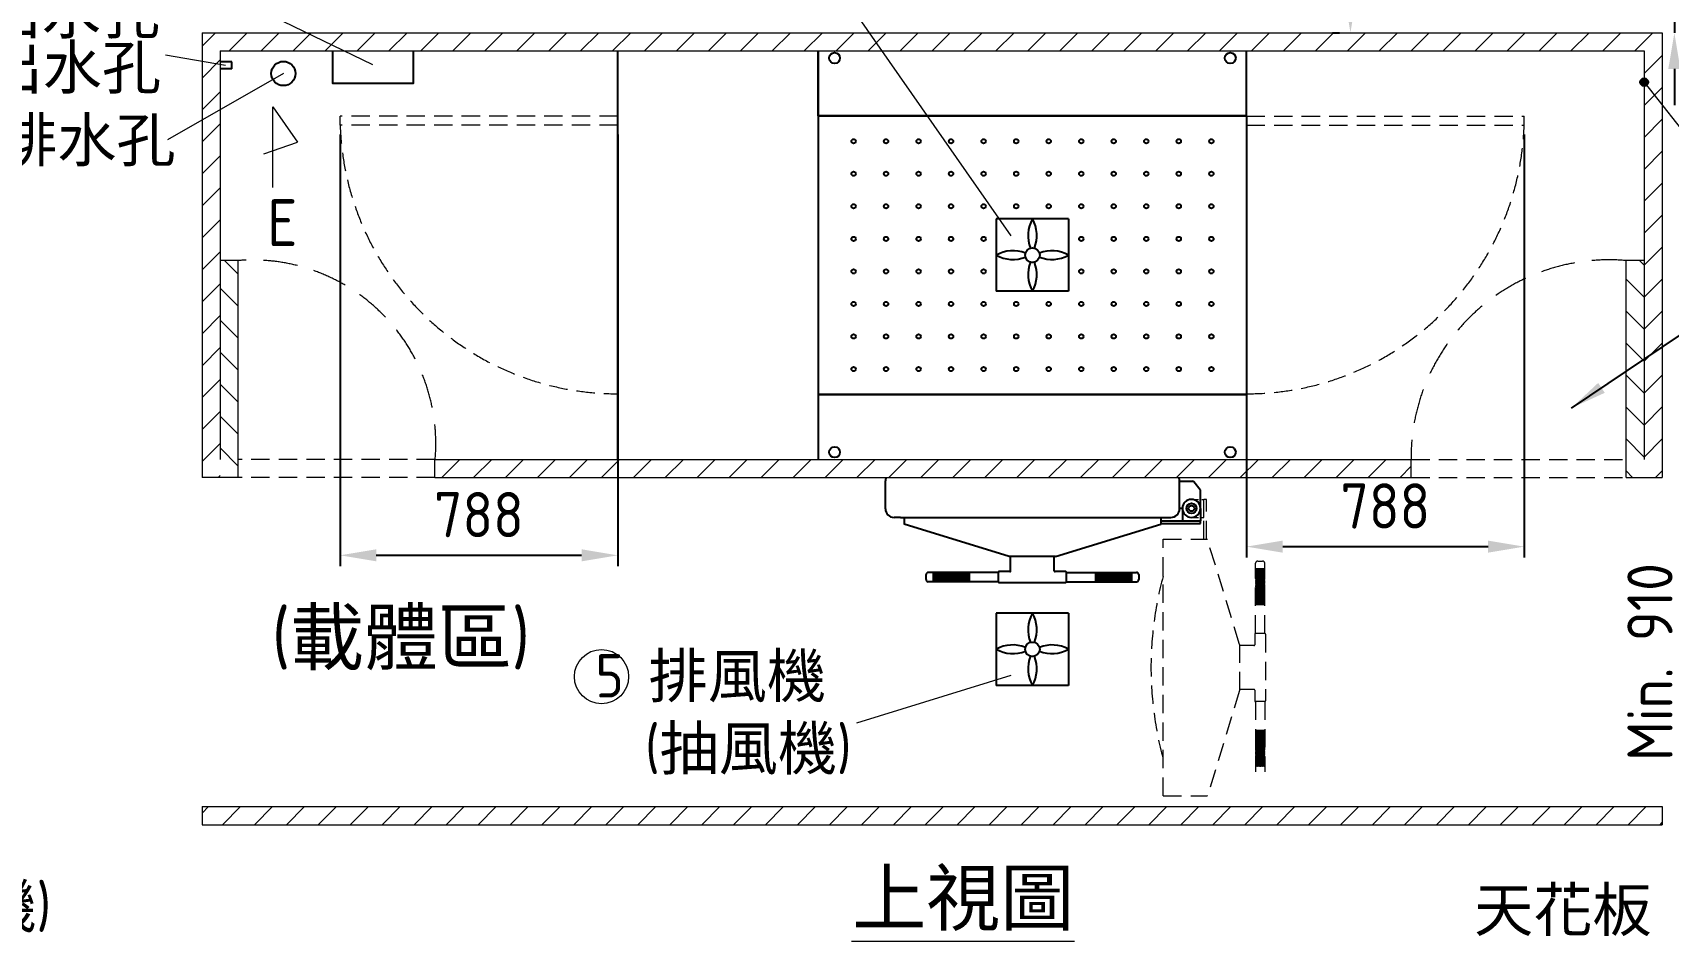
# Model space of a CAD drawing. Header units: millimetres. Extents: x 0 to 16115, y 0 to 11330.
# Drawn here: x 8536 to 13061, y 6633 to 9146 of the extents above; entities that cross this region are included whole.
import ezdxf

# ---------------------------------------------------------------- set-up
doc = ezdxf.new("R2010")
doc.units = ezdxf.units.MM
doc.header["$MEASUREMENT"] = 0
doc.linetypes.add('HIDDEN', pattern=[9.525, 6.35, -3.175])
doc.layers.get('0').update_dxf_attribs({"lineweight": 25})
for name, color, linetype, lineweight in [('D', 3, 'Continuous', 13), ('H', 2, 'HIDDEN', 15), ('S', 4, 'Continuous', 15)]:
    doc.layers.add(name, color=color, linetype=linetype, lineweight=lineweight)
doc.styles.get("Standard").update_dxf_attribs({"font": 'KAIU.TTF'})
doc.styles.add('STU25', font='isocp2.shx')
doc.dimstyles.new('STU25', dxfattribs={"dimscale": 50, "dimtxt": 2.5, "dimasz": 2, "dimexe": 0.6, "dimexo": 1, "dimgap": 1, "dimtad": 1, "dimdsep": 46, "dimtxsty": 'STU25', "dimcen": 2, "dimazin": 2, "dimtfac": 1, "dimtmove": 0, "dimatfit": 3, "dimfxl": 0, "dimtolj": 1, "dimtzin": 0, "dimarcsym": 0})
doc.dimstyles.new('STU25$7', dxfattribs={"dimscale": 50, "dimtxt": 2.5, "dimasz": 2, "dimexe": 1.25, "dimexo": 0.625, "dimgap": 1, "dimtad": 0, "dimdec": 4, "dimdsep": 46, "dimtxsty": 'STU25', "dimcen": 2.5, "dimazin": 2, "dimtfac": 1, "dimtdec": 4, "dimtmove": 0, "dimatfit": 3, "dimfxl": 0, "dimtolj": 1, "dimtzin": 0, "dimarcsym": 0})
pattern_1 = [(45, (4304.4, 19523.38), (-44.19417, 44.19417), [])]

# ---------------------------------------------------------------- blocks, each defined once
blk = doc.blocks.new('*D3')
at = {"layer": 'D', "color": 0, "lineweight": -2}
for p, q in [((13352.2, 8015.8), (13352.2, 8115.8)), ((13094.4, 7915.8), (13382.2, 7915.8)), ((13352.2, 7915.8), (13352.2, 7005.8)), ((13094.4, 7005.8), (13382.2, 7005.8)), ((13352.2, 6905.8), (13352.2, 6805.8))]:
    blk.add_line(p, q, dxfattribs=at)
at = {"layer": 'D', "color": 0}
for points in [[(13335.5, 8015.8), (13368.9, 8015.8), (13352.2, 7915.8)], [(13335.5, 6905.8), (13368.9, 6905.8), (13352.2, 7005.8)]]:
    blk.add_solid(points, dxfattribs=at)
at = {"layer": 'Defpoints', "color": 0}
for p in [(13044.4, 7915.8), (13044.4, 7005.8), (13352.2, 7005.8)]:
    blk.add_point(p, dxfattribs=at)
at = {"layer": 'D', "color": 0, "insert": (13239.7, 7405.8), "char_height": 125, "attachment_point": 5, "rotation": 90, "style": 'STU25'}
blk.add_mtext('\\A1;{\\Fisocp2.shx;Min.1600}', dxfattribs=at)
blk = doc.blocks.new('*D9')
at = {"layer": 'D', "color": 0, "lineweight": -2}
for p, q in [((13123, 8015.8), (13123, 8115.8)), ((13094.4, 7915.8), (13153, 7915.8)), ((13123, 7915.8), (13123, 7005.8)), ((13094.4, 7005.8), (13153, 7005.8)), ((13123, 6905.8), (13123, 6805.8))]:
    blk.add_line(p, q, dxfattribs=at)
at = {"layer": 'D', "color": 0}
for points in [[(13106.4, 8015.8), (13139.7, 8015.8), (13123, 7915.8)], [(13106.4, 6905.8), (13139.7, 6905.8), (13123, 7005.8)]]:
    blk.add_solid(points, dxfattribs=at)
at = {"layer": 'Defpoints', "color": 0}
for p in [(13044.4, 7915.8), (13044.4, 7005.8), (13123, 7005.8)]:
    blk.add_point(p, dxfattribs=at)
at = {"layer": 'D', "color": 0, "insert": (13010.5, 7405.8), "char_height": 125, "attachment_point": 5, "rotation": 90, "style": 'STU25'}
blk.add_mtext('\\A1;{\\Fisocp2.shx;Min. 910}', dxfattribs=at)
blk = doc.blocks.new('*D11')
at = {"layer": 'D', "color": 0, "lineweight": -2}
for p, q in [((13293.8, 10155.8), (13293.8, 10255.8)), ((13094.4, 10055.8), (13323.8, 10055.8)), ((13293.8, 10055.8), (13293.8, 9145.8)), ((13094.4, 9145.8), (13323.8, 9145.8)), ((13293.8, 9045.8), (13293.8, 8945.8))]:
    blk.add_line(p, q, dxfattribs=at)
at = {"layer": 'D', "color": 0}
for points in [[(13277.1, 10155.8), (13310.5, 10155.8), (13293.8, 10055.8)], [(13277.1, 9045.8), (13310.5, 9045.8), (13293.8, 9145.8)]]:
    blk.add_solid(points, dxfattribs=at)
at = {"layer": 'Defpoints', "color": 0}
for p in [(13044.4, 10055.8), (13044.4, 9145.8), (13293.8, 9145.8)]:
    blk.add_point(p, dxfattribs=at)
at = {"layer": 'D', "color": 0, "insert": (13181.3, 9543.1), "char_height": 125, "attachment_point": 5, "rotation": 90, "style": 'STU25'}
blk.add_mtext('\\A1;{\\Fisocp2.shx;Min.1600}', dxfattribs=at)
blk = doc.blocks.new('*D12')
at = {"layer": 'D', "color": 0, "lineweight": -2}
for p, q in [((13078, 10155.8), (13078, 10255.8)), ((13078, 10055.8), (13078, 9145.8)), ((13094.4, 10055.8), (13108, 10055.8)), ((13094.4, 9145.8), (13108, 9145.8)), ((13078, 9045.8), (13078, 8945.8))]:
    blk.add_line(p, q, dxfattribs=at)
at = {"layer": 'D', "color": 0}
for points in [[(13061.3, 10155.8), (13094.7, 10155.8), (13078, 10055.8)], [(13061.3, 9045.8), (13094.7, 9045.8), (13078, 9145.8)]]:
    blk.add_solid(points, dxfattribs=at)
at = {"layer": 'Defpoints', "color": 0}
for p in [(13044.4, 10055.8), (13044.4, 9145.8), (13078, 9145.8)]:
    blk.add_point(p, dxfattribs=at)
at = {"layer": 'D', "color": 0, "insert": (12965.5, 9545.8), "char_height": 125, "attachment_point": 5, "rotation": 90, "style": 'STU25'}
blk.add_mtext('\\A1;{\\Fisocp2.shx;Min. 910}', dxfattribs=at)
blk = doc.blocks.new('*D20')
at = {"layer": 'D', "color": 0, "lineweight": -2}
for p, q in [((11834.9, 10026.1), (12211.8, 10026.1)), ((12181.8, 9926.1), (12181.8, 9245.8)), ((12131.8, 9145.8), (12151.8, 9145.8))]:
    blk.add_line(p, q, dxfattribs=at)
at = {"layer": 'D', "color": 0}
for points in [[(12165.1, 9926.1), (12198.5, 9926.1), (12181.8, 10026.1)], [(12165.1, 9245.8), (12198.5, 9245.8), (12181.8, 9145.8)]]:
    blk.add_solid(points, dxfattribs=at)
at = {"layer": 'Defpoints', "color": 0}
for p in [(11784.9, 10026.1), (12181.8, 9145.8), (12181.8, 9145.8)]:
    blk.add_point(p, dxfattribs=at)
at = {"layer": 'D', "color": 0, "insert": (12069.3, 9586), "char_height": 125, "attachment_point": 5, "rotation": 90, "style": 'STU25'}
blk.add_mtext('\\A1;880', dxfattribs=at)
blk = doc.blocks.new('*D22')
at = {"layer": 'Defpoints', "color": 0}
for p in [(9386.4, 8914.8), (10154.4, 8914.8), (10154.4, 7700.7)]:
    blk.add_point(p, dxfattribs=at)
at = {"layer": 'H', "color": 0, "linetype": 'Continuous', "lineweight": -2}
for p, q in [((9386.4, 8864.8), (9386.4, 7670.7)), ((10154.4, 8864.8), (10154.4, 7670.7)), ((9486.4, 7700.7), (10054.4, 7700.7))]:
    blk.add_line(p, q, dxfattribs=at)
at = {"layer": 'H', "color": 0}
for points in [[(9486.4, 7717.4), (9486.4, 7684.1), (9386.4, 7700.7)], [(10054.4, 7684.1), (10054.4, 7717.4), (10154.4, 7700.7)]]:
    blk.add_solid(points, dxfattribs=at)
at = {"layer": 'H', "color": 0, "insert": (9770.4, 7813.2), "char_height": 125, "attachment_point": 5, "style": 'STU25'}
blk.add_mtext('\\A1;788', dxfattribs=at)
blk = doc.blocks.new('*D23')
at = {"layer": 'Defpoints', "color": 0}
for p in [(11894.4, 8915.8), (12662.4, 8914.8), (12662.4, 7724.7)]:
    blk.add_point(p, dxfattribs=at)
at = {"layer": 'H', "color": 0, "linetype": 'Continuous', "lineweight": -2}
for p, q in [((11894.4, 8865.8), (11894.4, 7694.7)), ((12662.4, 8864.8), (12662.4, 7694.7)), ((11994.4, 7724.7), (12562.4, 7724.7))]:
    blk.add_line(p, q, dxfattribs=at)
at = {"layer": 'H', "color": 0}
for points in [[(11994.4, 7741.4), (11994.4, 7708.1), (11894.4, 7724.7)], [(12562.4, 7708.1), (12562.4, 7741.4), (12662.4, 7724.7)]]:
    blk.add_solid(points, dxfattribs=at)
at = {"layer": 'H', "color": 0, "insert": (12278.4, 7837.2), "char_height": 125, "attachment_point": 5, "style": 'STU25'}
blk.add_mtext('\\A1;788', dxfattribs=at)

msp = doc.modelspace()

# ---------------------------------------------------------------- hatches: boundary and pattern name
msp.add_hatch(color=256).paths.add_polyline_path([(13005.191, 9009.101, 1), (12983.669, 9009.101, 1)])
at = {"layer": 'H', "ltscale": 5}
h = msp.add_hatch(dxfattribs=at)
h.set_pattern_fill('ANSI31', color=256, scale=500, style=0)
h.set_pattern_definition(pattern_1)
h.paths.add_polyline_path([(9054.43, 9095.818), (12994.43, 9095.818), (12994.43, 7965.818), (12994.43, 7915.818), (13044.43, 7915.818), (13044.43, 9145.818), (9004.43, 9145.818), (9004.43, 7915.818), (9054.43, 7915.818), (9054.43, 7965.818), (9054.43, 8515.818)])
h = msp.add_hatch(dxfattribs=at)
h.set_pattern_fill('ANSI31', color=256, scale=500, angle=90, style=0)
h.set_pattern_definition([(135, (224328.43, 24035.775), (-44.194174, -44.194174), [])])
h.paths.add_polyline_path([(9054.43, 7915.818), (9104.43, 7915.818), (9104.43, 8515.818), (9054.43, 8515.818), (9054.43, 7965.818)])
h = msp.add_hatch(dxfattribs=at)
h.set_pattern_fill('ANSI31', color=256, scale=500, angle=90, style=0)
h.set_pattern_definition([(135, (225768.43, 24035.775), (-44.194174, -44.194174), [])])
h.paths.add_polyline_path([(12994.43, 7915.818), (12944.43, 7915.818), (12944.43, 8516.902), (12994.43, 8516.902)])
h = msp.add_hatch(dxfattribs=at)
h.set_pattern_fill('ANSI31', color=256, scale=500, style=0)
h.set_pattern_definition(pattern_1)
h.paths.add_polyline_path([(9648.646, 7915.818), (12350.214, 7915.818), (12350.214, 7965.818), (9648.646, 7965.818)])
h = msp.add_hatch(dxfattribs=at)
h.set_pattern_fill('ANSI31', color=256, scale=500, style=0)
h.set_pattern_definition(pattern_1)
h.paths.add_polyline_path([(9004.43, 7005.818), (9004.43, 6955.818), (13044.43, 6955.818), (13044.43, 7005.818)])

# ---------------------------------------------------------------- linework, layer by layer
at = {"linetype": 'Continuous'}
for p, q in [((9086.805, 9065.533), (9054.43, 9065.533)), ((9086.805, 9045.533), (9086.805, 9065.533)), ((9086.805, 9045.533), (9054.43, 9045.533)), ((11401.93, 8630.818), (11201.93, 8630.818)), ((11201.93, 8630.818), (11201.93, 8430.818)), ((11401.93, 8630.818), (11401.93, 8430.818)), ((11401.93, 8430.818), (11201.93, 8430.818)), ((11401.93, 7540.818), (11201.93, 7540.818)), ((11201.93, 7540.818), (11201.93, 7340.818)), ((11401.93, 7540.818), (11401.93, 7340.818)), ((11401.93, 7340.818), (11201.93, 7340.818))]:
    msp.add_line(p, q, dxfattribs=at)
for p, q in [((10154.43, 7965.818), (10154.43, 9095.818)), ((10709.43, 9095.818), (10709.43, 7965.818)), ((10709.43, 8915.818), (10709.43, 9095.818)), ((11894.43, 8915.818), (11894.43, 9095.818)), ((10709.43, 8915.818), (10709.43, 8145.818)), ((11894.43, 8915.818), (10709.43, 8915.818)), ((10709.43, 8915.818), (11894.43, 8915.818)), ((11894.43, 8915.818), (11894.43, 8145.818)), ((11894.43, 8145.818), (10709.43, 8145.818)), ((10709.43, 8145.818), (11894.43, 8145.818)), ((10709.43, 8145.818), (10709.43, 7965.818)), ((11894.43, 8145.818), (11894.43, 7965.818)), ((10894.93, 7829.517), (10894.93, 7906.517)), ((11708.93, 7829.517), (11708.93, 7906.517)), ((11708.93, 7830.517), (11708.93, 7905.517)), ((11708.93, 7905.517), (11716.93, 7905.517)), ((11716.93, 7905.517), (11744.527, 7905.517)), ((11765.834, 7881.887), (11748.431, 7903.641)), ((11766.93, 7830.517), (11766.93, 7878.763)), ((11716.93, 7830.517), (11708.93, 7830.517)), ((11716.93, 7830.517), (11716.93, 7796.517)), ((11766.93, 7830.517), (11766.93, 7796.517)), ((10936.93, 7805.517), (10918.93, 7805.517)), ((10936.93, 7805.517), (11684.93, 7805.517)), ((10946.93, 7805.517), (10946.93, 7786.517)), ((11237.93, 7697.518), (10946.93, 7786.517)), ((11365.93, 7697.518), (11656.93, 7786.517)), ((11656.93, 7805.517), (11656.93, 7786.517)), ((11656.93, 7796.517), (11766.93, 7796.517)), ((11656.93, 7788.517), (11766.93, 7788.517)), ((11666.93, 7805.517), (11684.93, 7805.517)), ((11716.93, 7796.517), (11766.93, 7796.517)), ((11766.93, 7788.517), (11766.93, 7796.517)), ((11365.93, 7697.518), (11237.93, 7697.518)), ((11241.43, 7657.518), (11241.43, 7697.518)), ((11362.43, 7657.518), (11362.43, 7697.518)), ((11207.824, 7653.218), (11013.824, 7653.218)), ((11027.824, 7630.241), (11050.801, 7653.218)), ((11027.824, 7632.241), (11048.801, 7653.218)), ((11027.824, 7634.241), (11046.801, 7653.218)), ((11027.824, 7628.241), (11052.801, 7653.218)), ((11027.824, 7642.241), (11038.801, 7653.218)), ((11027.824, 7644.241), (11036.801, 7653.218)), ((11027.824, 7640.241), (11040.801, 7653.218)), ((11027.824, 7627.818), (11027.824, 7653.218)), ((11027.824, 7636.241), (11044.801, 7653.218)), ((11027.824, 7638.241), (11042.801, 7653.218)), ((11027.824, 7646.241), (11034.801, 7653.218)), ((11027.824, 7652.241), (11028.801, 7653.218)), ((11027.824, 7650.241), (11030.801, 7653.218)), ((11027.824, 7648.241), (11032.801, 7653.218)), ((11051.637, 7627.818), (11027.824, 7651.631)), ((11049.637, 7627.818), (11027.824, 7649.631)), ((11053.637, 7627.818), (11028.237, 7653.218)), ((11029.401, 7627.818), (11054.801, 7653.218)), ((11055.637, 7627.818), (11030.237, 7653.218)), ((11031.401, 7627.818), (11056.801, 7653.218)), ((11057.637, 7627.818), (11032.237, 7653.218)), ((11033.401, 7627.818), (11058.801, 7653.218)), ((11059.637, 7627.818), (11034.237, 7653.218)), ((11035.401, 7627.818), (11060.801, 7653.218)), ((11061.637, 7627.818), (11036.237, 7653.218)), ((11037.401, 7627.818), (11062.801, 7653.218)), ((11063.637, 7627.818), (11038.237, 7653.218)), ((11039.401, 7627.818), (11064.801, 7653.218)), ((11065.637, 7627.818), (11040.237, 7653.218)), ((11041.401, 7627.818), (11066.801, 7653.218)), ((11067.637, 7627.818), (11042.237, 7653.218)), ((11043.401, 7627.818), (11068.801, 7653.218)), ((11069.637, 7627.818), (11044.237, 7653.218)), ((11045.401, 7627.818), (11070.801, 7653.218)), ((11071.637, 7627.818), (11046.237, 7653.218)), ((11047.401, 7627.818), (11072.801, 7653.218)), ((11073.637, 7627.818), (11048.237, 7653.218)), ((11049.401, 7627.818), (11074.801, 7653.218)), ((11075.637, 7627.818), (11050.237, 7653.218)), ((11051.401, 7627.818), (11076.801, 7653.218)), ((11077.637, 7627.818), (11052.237, 7653.218)), ((11053.401, 7627.818), (11078.801, 7653.218)), ((11079.637, 7627.818), (11054.237, 7653.218)), ((11055.401, 7627.818), (11080.801, 7653.218)), ((11081.637, 7627.818), (11056.237, 7653.218)), ((11057.401, 7627.818), (11082.801, 7653.218)), ((11083.637, 7627.818), (11058.237, 7653.218)), ((11059.401, 7627.818), (11084.801, 7653.218)), ((11085.637, 7627.818), (11060.237, 7653.218)), ((11061.401, 7627.818), (11086.801, 7653.218)), ((11087.637, 7627.818), (11062.237, 7653.218)), ((11063.401, 7627.818), (11088.801, 7653.218)), ((11089.637, 7627.818), (11064.237, 7653.218)), ((11065.401, 7627.818), (11090.801, 7653.218)), ((11091.637, 7627.818), (11066.237, 7653.218)), ((11067.401, 7627.818), (11092.801, 7653.218)), ((11093.637, 7627.818), (11068.237, 7653.218)), ((11069.401, 7627.818), (11094.801, 7653.218)), ((11095.637, 7627.818), (11070.237, 7653.218)), ((11071.401, 7627.818), (11096.801, 7653.218)), ((11097.637, 7627.818), (11072.237, 7653.218)), ((11073.401, 7627.818), (11098.801, 7653.218)), ((11099.637, 7627.818), (11074.237, 7653.218)), ((11075.401, 7627.818), (11100.801, 7653.218)), ((11101.637, 7627.818), (11076.237, 7653.218)), ((11077.401, 7627.818), (11102.801, 7653.218)), ((11103.637, 7627.818), (11078.237, 7653.218)), ((11079.401, 7627.818), (11104.801, 7653.218)), ((11105.637, 7627.818), (11080.237, 7653.218)), ((11081.401, 7627.818), (11106.801, 7653.218)), ((11107.637, 7627.818), (11082.237, 7653.218)), ((11083.401, 7627.818), (11108.801, 7653.218)), ((11109.637, 7627.818), (11084.237, 7653.218)), ((11085.401, 7627.818), (11110.801, 7653.218)), ((11111.637, 7627.818), (11086.237, 7653.218)), ((11087.401, 7627.818), (11112.801, 7653.218)), ((11113.637, 7627.818), (11088.237, 7653.218)), ((11089.401, 7627.818), (11114.801, 7653.218)), ((11115.637, 7627.818), (11090.237, 7653.218)), ((11091.401, 7627.818), (11116.801, 7653.218)), ((11117.637, 7627.818), (11092.237, 7653.218)), ((11093.401, 7627.818), (11118.801, 7653.218)), ((11119.637, 7627.818), (11094.237, 7653.218)), ((11095.401, 7627.818), (11120.801, 7653.218)), ((11121.637, 7627.818), (11096.237, 7653.218)), ((11097.401, 7627.818), (11122.801, 7653.218)), ((11123.637, 7627.818), (11098.237, 7653.218)), ((11099.401, 7627.818), (11124.801, 7653.218)), ((11125.637, 7627.818), (11100.237, 7653.218)), ((11101.401, 7627.818), (11126.801, 7653.218)), ((11127.637, 7627.818), (11102.237, 7653.218)), ((11103.401, 7627.818), (11127.824, 7652.241)), ((11127.824, 7629.631), (11104.237, 7653.218)), ((11105.401, 7627.818), (11127.824, 7650.241)), ((11127.824, 7631.631), (11106.237, 7653.218)), ((11107.401, 7627.818), (11127.824, 7648.241)), ((11127.824, 7633.631), (11108.237, 7653.218)), ((11127.824, 7635.631), (11110.237, 7653.218)), ((11127.824, 7637.631), (11112.237, 7653.218)), ((11127.824, 7639.631), (11114.237, 7653.218)), ((11127.824, 7641.631), (11116.237, 7653.218)), ((11127.824, 7643.631), (11118.237, 7653.218)), ((11127.824, 7645.631), (11120.237, 7653.218)), ((11127.824, 7647.631), (11122.237, 7653.218)), ((11127.824, 7649.631), (11124.237, 7653.218)), ((11127.824, 7651.631), (11126.237, 7653.218)), ((11127.824, 7627.818), (11127.824, 7653.218)), ((11207.824, 7627.518), (11207.824, 7653.518)), ((11239.43, 7655.518), (11209.824, 7655.518)), ((11394.036, 7655.518), (11364.43, 7655.518)), ((11396.036, 7627.518), (11396.036, 7653.518)), ((11396.036, 7653.218), (11590.036, 7653.218)), ((11490.459, 7653.218), (11476.036, 7638.795)), ((11492.459, 7653.218), (11476.036, 7636.795)), ((11494.459, 7653.218), (11476.036, 7634.795)), ((11496.459, 7653.218), (11476.036, 7632.795)), ((11498.459, 7653.218), (11476.036, 7630.795)), ((11500.459, 7653.218), (11476.036, 7628.795)), ((11476.036, 7653.218), (11476.036, 7627.818)), ((11480.459, 7653.218), (11476.036, 7648.795)), ((11482.459, 7653.218), (11476.036, 7646.795)), ((11484.459, 7653.218), (11476.036, 7644.795)), ((11486.459, 7653.218), (11476.036, 7642.795)), ((11488.459, 7653.218), (11476.036, 7640.795)), ((11478.459, 7653.218), (11476.036, 7650.795)), ((11476.036, 7651.404), (11499.623, 7627.818)), ((11476.036, 7649.404), (11497.623, 7627.818)), ((11476.223, 7653.218), (11501.623, 7627.818)), ((11502.459, 7653.218), (11477.059, 7627.818)), ((11478.223, 7653.218), (11503.623, 7627.818)), ((11504.459, 7653.218), (11479.059, 7627.818)), ((11480.223, 7653.218), (11505.623, 7627.818)), ((11506.459, 7653.218), (11481.059, 7627.818)), ((11482.223, 7653.218), (11507.623, 7627.818)), ((11508.459, 7653.218), (11483.059, 7627.818)), ((11484.223, 7653.218), (11509.623, 7627.818)), ((11510.459, 7653.218), (11485.059, 7627.818)), ((11486.223, 7653.218), (11511.623, 7627.818)), ((11512.459, 7653.218), (11487.059, 7627.818)), ((11488.223, 7653.218), (11513.623, 7627.818)), ((11514.459, 7653.218), (11489.059, 7627.818)), ((11490.223, 7653.218), (11515.623, 7627.818)), ((11516.459, 7653.218), (11491.059, 7627.818)), ((11492.223, 7653.218), (11517.623, 7627.818)), ((11518.459, 7653.218), (11493.059, 7627.818)), ((11494.223, 7653.218), (11519.623, 7627.818)), ((11520.459, 7653.218), (11495.059, 7627.818)), ((11496.223, 7653.218), (11521.623, 7627.818)), ((11522.459, 7653.218), (11497.059, 7627.818)), ((11498.223, 7653.218), (11523.623, 7627.818)), ((11524.459, 7653.218), (11499.059, 7627.818)), ((11500.223, 7653.218), (11525.623, 7627.818)), ((11526.459, 7653.218), (11501.059, 7627.818)), ((11502.223, 7653.218), (11527.623, 7627.818)), ((11528.459, 7653.218), (11503.059, 7627.818)), ((11504.223, 7653.218), (11529.623, 7627.818)), ((11530.459, 7653.218), (11505.059, 7627.818)), ((11506.223, 7653.218), (11531.623, 7627.818)), ((11532.459, 7653.218), (11507.059, 7627.818)), ((11508.223, 7653.218), (11533.623, 7627.818)), ((11534.459, 7653.218), (11509.059, 7627.818)), ((11510.223, 7653.218), (11535.623, 7627.818)), ((11536.459, 7653.218), (11511.059, 7627.818)), ((11512.223, 7653.218), (11537.623, 7627.818)), ((11538.459, 7653.218), (11513.059, 7627.818)), ((11514.223, 7653.218), (11539.623, 7627.818)), ((11540.459, 7653.218), (11515.059, 7627.818)), ((11516.223, 7653.218), (11541.623, 7627.818)), ((11542.459, 7653.218), (11517.059, 7627.818)), ((11518.223, 7653.218), (11543.623, 7627.818)), ((11544.459, 7653.218), (11519.059, 7627.818)), ((11520.223, 7653.218), (11545.623, 7627.818)), ((11546.459, 7653.218), (11521.059, 7627.818)), ((11522.223, 7653.218), (11547.623, 7627.818)), ((11548.459, 7653.218), (11523.059, 7627.818)), ((11524.223, 7653.218), (11549.623, 7627.818)), ((11550.459, 7653.218), (11525.059, 7627.818)), ((11526.223, 7653.218), (11551.623, 7627.818)), ((11552.459, 7653.218), (11527.059, 7627.818)), ((11528.223, 7653.218), (11553.623, 7627.818)), ((11554.459, 7653.218), (11529.059, 7627.818)), ((11530.223, 7653.218), (11555.623, 7627.818)), ((11556.459, 7653.218), (11531.059, 7627.818)), ((11532.223, 7653.218), (11557.623, 7627.818)), ((11558.459, 7653.218), (11533.059, 7627.818)), ((11534.223, 7653.218), (11559.623, 7627.818)), ((11560.459, 7653.218), (11535.059, 7627.818)), ((11536.223, 7653.218), (11561.623, 7627.818)), ((11562.459, 7653.218), (11537.059, 7627.818)), ((11538.223, 7653.218), (11563.623, 7627.818)), ((11564.459, 7653.218), (11539.059, 7627.818)), ((11540.223, 7653.218), (11565.623, 7627.818)), ((11566.459, 7653.218), (11541.059, 7627.818)), ((11542.223, 7653.218), (11567.623, 7627.818)), ((11568.459, 7653.218), (11543.059, 7627.818)), ((11544.223, 7653.218), (11569.623, 7627.818)), ((11570.459, 7653.218), (11545.059, 7627.818)), ((11546.223, 7653.218), (11571.623, 7627.818)), ((11572.459, 7653.218), (11547.059, 7627.818)), ((11548.223, 7653.218), (11573.623, 7627.818)), ((11574.459, 7653.218), (11549.059, 7627.818)), ((11550.223, 7653.218), (11575.623, 7627.818)), ((11576.036, 7652.795), (11551.059, 7627.818)), ((11552.223, 7653.218), (11576.036, 7629.404)), ((11576.036, 7650.795), (11553.059, 7627.818)), ((11554.223, 7653.218), (11576.036, 7631.404)), ((11576.036, 7648.795), (11555.059, 7627.818)), ((11556.223, 7653.218), (11576.036, 7633.404)), ((11558.223, 7653.218), (11576.036, 7635.404)), ((11560.223, 7653.218), (11576.036, 7637.404)), ((11562.223, 7653.218), (11576.036, 7639.404)), ((11564.223, 7653.218), (11576.036, 7641.404)), ((11566.223, 7653.218), (11576.036, 7643.404)), ((11568.223, 7653.218), (11576.036, 7645.404)), ((11570.223, 7653.218), (11576.036, 7647.404)), ((11572.223, 7653.218), (11576.036, 7649.404)), ((11574.223, 7653.218), (11576.036, 7651.404)), ((11576.036, 7653.218), (11576.036, 7627.818)), ((11007.824, 7633.818), (11007.824, 7647.218)), ((11207.824, 7627.818), (11013.824, 7627.818)), ((11047.637, 7627.818), (11027.824, 7647.631)), ((11045.637, 7627.818), (11027.824, 7645.631)), ((11043.637, 7627.818), (11027.824, 7643.631)), ((11041.637, 7627.818), (11027.824, 7641.631)), ((11039.637, 7627.818), (11027.824, 7639.631)), ((11037.637, 7627.818), (11027.824, 7637.631)), ((11035.637, 7627.818), (11027.824, 7635.631)), ((11033.637, 7627.818), (11027.824, 7633.631)), ((11031.637, 7627.818), (11027.824, 7631.631)), ((11029.637, 7627.818), (11027.824, 7629.631)), ((11109.401, 7627.818), (11127.824, 7646.241)), ((11111.401, 7627.818), (11127.824, 7644.241)), ((11113.401, 7627.818), (11127.824, 7642.241)), ((11115.401, 7627.818), (11127.824, 7640.241)), ((11117.401, 7627.818), (11127.824, 7638.241)), ((11119.401, 7627.818), (11127.824, 7636.241)), ((11121.401, 7627.818), (11127.824, 7634.241)), ((11123.401, 7627.818), (11127.824, 7632.241)), ((11125.401, 7627.818), (11127.824, 7630.241)), ((11209.824, 7625.518), (11394.036, 7625.518)), ((11396.036, 7627.818), (11590.036, 7627.818)), ((11476.036, 7647.404), (11495.623, 7627.818)), ((11476.036, 7645.404), (11493.623, 7627.818)), ((11476.036, 7643.404), (11491.623, 7627.818)), ((11476.036, 7641.404), (11489.623, 7627.818)), ((11476.036, 7639.404), (11487.623, 7627.818)), ((11476.036, 7637.404), (11485.623, 7627.818)), ((11476.036, 7635.404), (11483.623, 7627.818)), ((11476.036, 7633.404), (11481.623, 7627.818)), ((11476.036, 7631.404), (11479.623, 7627.818)), ((11476.036, 7629.404), (11477.623, 7627.818)), ((11576.036, 7646.795), (11557.059, 7627.818)), ((11576.036, 7644.795), (11559.059, 7627.818)), ((11576.036, 7642.795), (11561.059, 7627.818)), ((11576.036, 7640.795), (11563.059, 7627.818)), ((11576.036, 7638.795), (11565.059, 7627.818)), ((11576.036, 7636.795), (11567.059, 7627.818)), ((11576.036, 7634.795), (11569.059, 7627.818)), ((11576.036, 7632.795), (11571.059, 7627.818)), ((11576.036, 7630.795), (11573.059, 7627.818)), ((11576.036, 7628.795), (11575.059, 7627.818)), ((11596.036, 7647.218), (11596.036, 7633.818))]:
    msp.add_line(p, q)
msp.add_lwpolyline([(9364.873, 9095.818), (9364.873, 9006.22), (9589.581, 9006.22), (9589.581, 9095.818)], dxfattribs=at)
for centre, radius in [((9229.43, 9032.997), 33.5), ((10754.43, 9075.818), 15), ((11849.43, 9075.818), 15), ((12994.43, 9009.101), 10.761), ((10806.93, 8845.818), 6), ((10896.93, 8845.818), 6), ((10986.93, 8845.818), 6), ((11076.93, 8845.818), 6), ((11166.93, 8845.818), 6), ((11256.93, 8845.818), 6), ((11346.93, 8845.818), 6), ((11436.93, 8845.818), 6), ((11526.93, 8845.818), 6), ((11616.93, 8845.818), 6), ((11706.93, 8845.818), 6), ((11796.93, 8845.818), 6), ((10806.93, 8755.818), 6), ((10896.93, 8755.818), 6), ((10986.93, 8755.818), 6), ((11076.93, 8755.818), 6), ((11166.93, 8755.818), 6), ((11256.93, 8755.818), 6), ((11346.93, 8755.818), 6), ((11436.93, 8755.818), 6), ((11526.93, 8755.818), 6), ((11616.93, 8755.818), 6), ((11706.93, 8755.818), 6), ((11796.93, 8755.818), 6), ((10806.93, 8665.818), 6), ((10896.93, 8665.818), 6), ((10986.93, 8665.818), 6), ((11076.93, 8665.818), 6), ((11166.93, 8665.818), 6), ((11256.93, 8665.818), 6), ((11346.93, 8665.818), 6), ((11436.93, 8665.818), 6), ((11526.93, 8665.818), 6), ((11616.93, 8665.818), 6), ((11706.93, 8665.818), 6), ((11796.93, 8665.818), 6), ((10806.93, 8575.818), 6), ((10896.93, 8575.818), 6), ((10986.93, 8575.818), 6), ((11076.93, 8575.818), 6), ((11166.93, 8575.818), 6), ((11436.93, 8575.818), 6), ((11526.93, 8575.818), 6), ((11616.93, 8575.818), 6), ((11706.93, 8575.818), 6), ((11796.93, 8575.818), 6), ((11301.93, 8530.818), 20), ((10806.93, 8485.818), 6), ((10896.93, 8485.818), 6), ((10986.93, 8485.818), 6), ((11076.93, 8485.818), 6), ((11166.93, 8485.818), 6), ((11436.93, 8485.818), 6), ((11526.93, 8485.818), 6), ((11616.93, 8485.818), 6), ((11706.93, 8485.818), 6), ((11796.93, 8485.818), 6), ((10806.93, 8395.818), 6), ((10896.93, 8395.818), 6), ((10986.93, 8395.818), 6), ((11076.93, 8395.818), 6), ((11166.93, 8395.818), 6), ((11256.93, 8395.818), 6), ((11346.93, 8395.818), 6), ((11436.93, 8395.818), 6), ((11526.93, 8395.818), 6), ((11616.93, 8395.818), 6), ((11706.93, 8395.818), 6), ((11796.93, 8395.818), 6), ((10806.93, 8305.818), 6), ((10896.93, 8305.818), 6), ((10986.93, 8305.818), 6), ((11076.93, 8305.818), 6), ((11166.93, 8305.818), 6), ((11256.93, 8305.818), 6), ((11346.93, 8305.818), 6), ((11436.93, 8305.818), 6), ((11526.93, 8305.818), 6), ((11616.93, 8305.818), 6), ((11706.93, 8305.818), 6), ((11796.93, 8305.818), 6), ((10806.93, 8215.818), 6), ((10896.93, 8215.818), 6), ((10986.93, 8215.818), 6), ((11076.93, 8215.818), 6), ((11166.93, 8215.818), 6), ((11256.93, 8215.818), 6), ((11346.93, 8215.818), 6), ((11436.93, 8215.818), 6), ((11526.93, 8215.818), 6), ((11616.93, 8215.818), 6), ((11706.93, 8215.818), 6), ((11796.93, 8215.818), 6), ((10754.43, 7985.818), 15), ((11849.43, 7985.818), 15), ((11741.93, 7830.517), 14), ((11741.93, 7830.517), 8), ((11301.93, 7440.818), 20), ((11301.93, 7440.818), 20), ((11301.93, 7440.818), 20), ((11301.93, 7440.818), 20)]:
    msp.add_circle(centre, radius)
for centre, radius, start, end in [((11382.954, 8584.943), 93.11, 150.481802, 201.977032), ((11220.906, 8584.943), 93.11, 338.022968, 29.518198), ((11247.805, 8449.794), 93.11, 68.022968, 119.518198), ((11247.805, 8611.842), 93.11, 240.481802, 291.977032), ((11382.954, 8476.693), 93.11, 158.022968, 209.518198), ((11220.906, 8476.693), 93.11, 330.481802, 21.977032), ((11356.055, 8449.794), 93.11, 60.481802, 111.977032), ((11356.055, 8611.842), 93.11, 248.022968, 299.518198), ((10918.93, 7906.517), 24, 157.198577, 180), ((11684.93, 7906.517), 24, 0, 22.801423), ((11744.527, 7900.517), 5, 38.659808, 90), ((11761.93, 7878.763), 5, 0, 38.659808), ((10918.93, 7829.517), 24, 180, 270), ((11684.93, 7829.517), 24, 270, 0), ((11741.93, 7830.517), 25, 0, 180), ((11741.93, 7830.517), 25, 180, 0), ((11013.824, 7647.218), 6, 90, 180), ((11209.824, 7653.518), 2, 90, 180), ((11239.43, 7657.518), 2, 270, 0), ((11364.43, 7657.518), 2, 180, 270), ((11394.036, 7653.518), 2, 0, 90), ((11590.036, 7647.218), 6, 0, 90), ((11013.824, 7633.818), 6, 180, 270), ((11209.824, 7627.518), 2, 180, 270), ((11394.036, 7627.518), 2, 270, 0), ((11590.036, 7633.818), 6, 270, 0), ((11382.954, 7494.943), 93.11, 150.481802, 201.977032), ((11220.906, 7494.943), 93.11, 338.022968, 29.518198), ((11247.805, 7359.794), 93.11, 68.022968, 119.518198), ((11247.805, 7521.842), 93.11, 240.481802, 291.977032), ((11356.055, 7359.794), 93.11, 60.481802, 111.977032), ((11356.055, 7521.842), 93.11, 248.022968, 299.518198), ((11382.954, 7386.693), 93.11, 158.022968, 209.518198), ((11220.906, 7386.693), 93.11, 330.481802, 21.977032)]:
    msp.add_arc(centre, radius, start, end)
at = {"layer": 'D'}
for p, q in [((8902.475, 9335.606), (9476.313, 9058.063)), ((11242.795, 8583.796), (10780.85, 9246.207)), ((9069.13, 9055.136), (8902.799, 9083.92)), ((12994.43, 9009.101), (13135.963, 8830.478)), ((9199.822, 8940.791), (9268.118, 8843.562)), ((9199.822, 8718.116), (9199.822, 8940.791)), ((9174.916, 8811.191), (9268.118, 8843.562)), ((11241.815, 7368.833), (10815.224, 7236.294)), ((10801.679, 6633.45), (11418.533, 6633.45))]:
    msp.add_line(p, q, dxfattribs=at)
at = {"layer": 'D', "linetype": 'Continuous'}
msp.add_line((9229.43, 9032.997), (8908.742, 8849.815), dxfattribs=at)
at = {"layer": 'D'}
msp.add_circle((10109.596, 7365.274), 75, dxfattribs=at)
at = {"layer": 'H', "ltscale": 8}
for p, q in [((10154.43, 8914.818), (9386.43, 8914.818)), ((9386.43, 8889.818), (9386.43, 8914.818)), ((10154.43, 8914.818), (9386.43, 8914.818)), ((9386.43, 8889.818), (9386.43, 8914.818)), ((10154.43, 8889.818), (9386.43, 8889.818)), ((10154.43, 8889.818), (9386.43, 8889.818)), ((11894.43, 8914.818), (12662.43, 8914.818)), ((11894.43, 8889.818), (12662.43, 8889.818)), ((12662.43, 8889.818), (12662.43, 8914.818)), ((9648.646, 7965.818), (9104.43, 7965.818)), ((12350.214, 7965.818), (12944.43, 7965.818)), ((9648.646, 7915.818), (9104.43, 7915.818)), ((12350.214, 7915.818), (12944.43, 7915.818)), ((11775.93, 7745.517), (11775.93, 7855.517)), ((11783.93, 7745.517), (11783.93, 7855.517)), ((11663.93, 7035.517), (11663.93, 7745.517)), ((11663.93, 7745.517), (11784.93, 7745.517)), ((11784.93, 7745.517), (11785.926, 7745.43)), ((11874.925, 7454.517), (11785.926, 7745.43)), ((11919.23, 7484.623), (11919.23, 7678.623)), ((11919.23, 7648.81), (11935.044, 7664.623)), ((11919.23, 7664.623), (11944.63, 7664.623)), ((11919.23, 7646.81), (11937.044, 7664.623)), ((11919.23, 7644.81), (11939.044, 7664.623)), ((11919.23, 7642.81), (11941.044, 7664.623)), ((11919.23, 7640.81), (11943.044, 7664.623)), ((11919.23, 7660.81), (11923.044, 7664.623)), ((11919.23, 7662.81), (11921.044, 7664.623)), ((11919.23, 7652.81), (11931.044, 7664.623)), ((11919.23, 7658.81), (11925.044, 7664.623)), ((11919.23, 7656.81), (11927.044, 7664.623)), ((11919.23, 7654.81), (11929.044, 7664.623)), ((11919.23, 7650.81), (11933.044, 7664.623)), ((11919.23, 7638.81), (11944.63, 7664.21)), ((11919.23, 7663.046), (11944.63, 7637.646)), ((11919.23, 7636.81), (11944.63, 7662.21)), ((11919.23, 7661.046), (11944.63, 7635.646)), ((11919.23, 7634.81), (11944.63, 7660.21)), ((11919.23, 7659.046), (11944.63, 7633.646)), ((11919.23, 7632.81), (11944.63, 7658.21)), ((11919.23, 7657.046), (11944.63, 7631.646)), ((11919.23, 7630.81), (11944.63, 7656.21)), ((11919.23, 7655.046), (11944.63, 7629.646)), ((11919.23, 7628.81), (11944.63, 7654.21)), ((11919.23, 7653.046), (11944.63, 7627.646)), ((11919.23, 7626.81), (11944.63, 7652.21)), ((11919.23, 7651.046), (11944.63, 7625.646)), ((11919.23, 7624.81), (11944.63, 7650.21)), ((11919.23, 7649.046), (11944.63, 7623.646)), ((11919.23, 7622.81), (11944.63, 7648.21)), ((11919.653, 7664.623), (11944.63, 7639.646)), ((11921.653, 7664.623), (11944.63, 7641.646)), ((11923.653, 7664.623), (11944.63, 7643.646)), ((11925.23, 7684.623), (11938.63, 7684.623)), ((11925.653, 7664.623), (11944.63, 7645.646)), ((11927.653, 7664.623), (11944.63, 7647.646)), ((11929.653, 7664.623), (11944.63, 7649.646)), ((11931.653, 7664.623), (11944.63, 7651.646)), ((11933.653, 7664.623), (11944.63, 7653.646)), ((11935.653, 7664.623), (11944.63, 7655.646)), ((11937.653, 7664.623), (11944.63, 7657.646)), ((11939.653, 7664.623), (11944.63, 7659.646)), ((11941.653, 7664.623), (11944.63, 7661.646)), ((11943.653, 7664.623), (11944.63, 7663.646)), ((11944.63, 7484.623), (11944.63, 7678.623)), ((11919.23, 7647.046), (11944.63, 7621.646)), ((11919.23, 7620.81), (11944.63, 7646.21)), ((11919.23, 7645.046), (11944.63, 7619.646)), ((11919.23, 7618.81), (11944.63, 7644.21)), ((11919.23, 7643.046), (11944.63, 7617.646)), ((11919.23, 7616.81), (11944.63, 7642.21)), ((11919.23, 7641.046), (11944.63, 7615.646)), ((11919.23, 7614.81), (11944.63, 7640.21)), ((11919.23, 7639.046), (11944.63, 7613.646)), ((11919.23, 7612.81), (11944.63, 7638.21)), ((11919.23, 7637.046), (11944.63, 7611.646)), ((11919.23, 7610.81), (11944.63, 7636.21)), ((11919.23, 7635.046), (11944.63, 7609.646)), ((11919.23, 7608.81), (11944.63, 7634.21)), ((11919.23, 7633.046), (11944.63, 7607.646)), ((11919.23, 7606.81), (11944.63, 7632.21)), ((11919.23, 7631.046), (11944.63, 7605.646)), ((11919.23, 7604.81), (11944.63, 7630.21)), ((11919.23, 7629.046), (11944.63, 7603.646)), ((11919.23, 7602.81), (11944.63, 7628.21)), ((11919.23, 7627.046), (11944.63, 7601.646)), ((11919.23, 7600.81), (11944.63, 7626.21)), ((11919.23, 7625.046), (11944.63, 7599.646)), ((11919.23, 7598.81), (11944.63, 7624.21)), ((11919.23, 7623.046), (11944.63, 7597.646)), ((11919.23, 7596.81), (11944.63, 7622.21)), ((11919.23, 7621.046), (11944.63, 7595.646)), ((11919.23, 7594.81), (11944.63, 7620.21)), ((11919.23, 7619.046), (11944.63, 7593.646)), ((11919.23, 7592.81), (11944.63, 7618.21)), ((11919.23, 7617.046), (11944.63, 7591.646)), ((11919.23, 7590.81), (11944.63, 7616.21)), ((11919.23, 7615.046), (11944.63, 7589.646)), ((11919.23, 7588.81), (11944.63, 7614.21)), ((11919.23, 7613.046), (11944.63, 7587.646)), ((11919.23, 7586.81), (11944.63, 7612.21)), ((11919.23, 7611.046), (11944.63, 7585.646)), ((11919.23, 7584.81), (11944.63, 7610.21)), ((11919.23, 7609.046), (11944.63, 7583.646)), ((11919.23, 7582.81), (11944.63, 7608.21)), ((11919.23, 7607.046), (11944.63, 7581.646)), ((11919.23, 7580.81), (11944.63, 7606.21)), ((11919.23, 7605.046), (11944.63, 7579.646)), ((11919.23, 7578.81), (11944.63, 7604.21)), ((11919.23, 7603.046), (11944.63, 7577.646)), ((11919.23, 7576.81), (11944.63, 7602.21)), ((11919.23, 7601.046), (11944.63, 7575.646)), ((11919.23, 7574.81), (11944.63, 7600.21)), ((11919.23, 7599.046), (11944.63, 7573.646)), ((11919.23, 7572.81), (11944.63, 7598.21)), ((11919.23, 7597.046), (11944.63, 7571.646)), ((11919.23, 7570.81), (11944.63, 7596.21)), ((11919.23, 7595.046), (11944.63, 7569.646)), ((11919.23, 7568.81), (11944.63, 7594.21)), ((11919.23, 7593.046), (11944.63, 7567.646)), ((11919.23, 7566.81), (11944.63, 7592.21)), ((11919.23, 7591.046), (11944.63, 7565.646)), ((11919.23, 7564.81), (11944.63, 7590.21)), ((11919.23, 7589.046), (11943.653, 7564.623)), ((11919.23, 7587.046), (11941.653, 7564.623)), ((11919.23, 7585.046), (11939.653, 7564.623)), ((11919.23, 7583.046), (11937.653, 7564.623)), ((11919.23, 7581.046), (11935.653, 7564.623)), ((11919.23, 7579.046), (11933.653, 7564.623)), ((11919.23, 7577.046), (11931.653, 7564.623)), ((11919.23, 7575.046), (11929.653, 7564.623)), ((11919.23, 7573.046), (11927.653, 7564.623)), ((11919.23, 7571.046), (11925.653, 7564.623)), ((11919.23, 7569.046), (11923.653, 7564.623)), ((11919.23, 7567.046), (11921.653, 7564.623)), ((11919.23, 7564.623), (11944.63, 7564.623)), ((11921.044, 7564.623), (11944.63, 7588.21)), ((11923.044, 7564.623), (11944.63, 7586.21)), ((11925.044, 7564.623), (11944.63, 7584.21)), ((11927.044, 7564.623), (11944.63, 7582.21)), ((11929.044, 7564.623), (11944.63, 7580.21)), ((11931.044, 7564.623), (11944.63, 7578.21)), ((11933.044, 7564.623), (11944.63, 7576.21)), ((11935.044, 7564.623), (11944.63, 7574.21)), ((11937.044, 7564.623), (11944.63, 7572.21)), ((11939.044, 7564.623), (11944.63, 7570.21)), ((11941.044, 7564.623), (11944.63, 7568.21)), ((11943.044, 7564.623), (11944.63, 7566.21)), ((11916.93, 7482.623), (11916.93, 7453.017)), ((11944.93, 7484.623), (11918.93, 7484.623)), ((11946.93, 7482.623), (11946.93, 7298.411)), ((11874.925, 7454.517), (11874.925, 7326.517)), ((11914.93, 7451.017), (11874.93, 7451.017)), ((11874.925, 7326.517), (11785.926, 7035.43)), ((11914.93, 7330.017), (11874.93, 7330.017)), ((11916.93, 7328.017), (11916.93, 7298.411)), ((11944.93, 7296.411), (11918.93, 7296.411)), ((11919.23, 7296.411), (11919.23, 7102.411)), ((11944.63, 7296.411), (11944.63, 7102.411)), ((11944.63, 7216.411), (11919.23, 7216.411)), ((11942.816, 7216.411), (11919.23, 7192.824)), ((11940.816, 7216.411), (11919.23, 7194.824)), ((11938.816, 7216.411), (11919.23, 7196.824)), ((11936.816, 7216.411), (11919.23, 7198.824)), ((11934.816, 7216.411), (11919.23, 7200.824)), ((11920.816, 7216.411), (11919.23, 7214.824)), ((11926.816, 7216.411), (11919.23, 7208.824)), ((11924.816, 7216.411), (11919.23, 7210.824)), ((11922.816, 7216.411), (11919.23, 7212.824)), ((11932.816, 7216.411), (11919.23, 7202.824)), ((11930.816, 7216.411), (11919.23, 7204.824)), ((11928.816, 7216.411), (11919.23, 7206.824)), ((11944.63, 7216.224), (11919.23, 7190.824)), ((11944.63, 7189.988), (11919.23, 7215.388)), ((11944.63, 7214.224), (11919.23, 7188.824)), ((11944.63, 7187.988), (11919.23, 7213.388)), ((11944.63, 7212.224), (11919.23, 7186.824)), ((11944.63, 7185.988), (11919.23, 7211.388)), ((11944.63, 7210.224), (11919.23, 7184.824)), ((11944.63, 7183.988), (11919.23, 7209.388)), ((11944.63, 7208.224), (11919.23, 7182.824)), ((11944.63, 7181.988), (11919.23, 7207.388)), ((11944.63, 7206.224), (11919.23, 7180.824)), ((11944.63, 7179.988), (11919.23, 7205.388)), ((11944.63, 7204.224), (11919.23, 7178.824)), ((11944.63, 7177.988), (11919.23, 7203.388)), ((11944.63, 7202.224), (11919.23, 7176.824)), ((11944.63, 7175.988), (11919.23, 7201.388)), ((11944.63, 7200.224), (11919.23, 7174.824)), ((11944.63, 7173.988), (11919.23, 7199.388)), ((11944.63, 7198.224), (11919.23, 7172.824)), ((11944.63, 7171.988), (11919.23, 7197.388)), ((11944.63, 7196.224), (11919.23, 7170.824)), ((11944.63, 7169.988), (11919.23, 7195.388)), ((11944.63, 7191.988), (11920.207, 7216.411)), ((11944.63, 7193.988), (11922.207, 7216.411)), ((11944.63, 7195.988), (11924.207, 7216.411)), ((11944.63, 7197.988), (11926.207, 7216.411)), ((11944.63, 7199.988), (11928.207, 7216.411)), ((11944.63, 7201.988), (11930.207, 7216.411)), ((11944.63, 7203.988), (11932.207, 7216.411)), ((11944.63, 7205.988), (11934.207, 7216.411)), ((11944.63, 7207.988), (11936.207, 7216.411)), ((11944.63, 7209.988), (11938.207, 7216.411)), ((11944.63, 7211.988), (11940.207, 7216.411)), ((11944.63, 7213.988), (11942.207, 7216.411)), ((11944.63, 7194.224), (11919.23, 7168.824)), ((11944.63, 7167.988), (11919.23, 7193.388)), ((11944.63, 7192.224), (11919.23, 7166.824)), ((11944.63, 7165.988), (11919.23, 7191.388)), ((11944.63, 7190.224), (11919.23, 7164.824)), ((11944.63, 7163.988), (11919.23, 7189.388)), ((11944.63, 7188.224), (11919.23, 7162.824)), ((11944.63, 7161.988), (11919.23, 7187.388)), ((11944.63, 7186.224), (11919.23, 7160.824)), ((11944.63, 7159.988), (11919.23, 7185.388)), ((11944.63, 7184.224), (11919.23, 7158.824)), ((11944.63, 7157.988), (11919.23, 7183.388)), ((11944.63, 7182.224), (11919.23, 7156.824)), ((11944.63, 7155.988), (11919.23, 7181.388)), ((11944.63, 7180.224), (11919.23, 7154.824)), ((11944.63, 7153.988), (11919.23, 7179.388)), ((11944.63, 7178.224), (11919.23, 7152.824)), ((11944.63, 7151.988), (11919.23, 7177.388)), ((11944.63, 7176.224), (11919.23, 7150.824)), ((11944.63, 7149.988), (11919.23, 7175.388)), ((11944.63, 7174.224), (11919.23, 7148.824)), ((11944.63, 7147.988), (11919.23, 7173.388)), ((11944.63, 7172.224), (11919.23, 7146.824)), ((11944.63, 7145.988), (11919.23, 7171.388)), ((11944.63, 7170.224), (11919.23, 7144.824)), ((11944.63, 7143.988), (11919.23, 7169.388)), ((11944.63, 7168.224), (11919.23, 7142.824)), ((11944.63, 7141.988), (11919.23, 7167.388)), ((11944.63, 7166.224), (11919.23, 7140.824)), ((11944.63, 7139.988), (11919.23, 7165.388)), ((11944.63, 7164.224), (11919.23, 7138.824)), ((11944.63, 7137.988), (11919.23, 7163.388)), ((11944.63, 7162.224), (11919.23, 7136.824)), ((11944.63, 7135.988), (11919.23, 7161.388)), ((11944.63, 7160.224), (11919.23, 7134.824)), ((11944.63, 7133.988), (11919.23, 7159.388)), ((11944.63, 7158.224), (11919.23, 7132.824)), ((11944.63, 7131.988), (11919.23, 7157.388)), ((11944.63, 7156.224), (11919.23, 7130.824)), ((11944.63, 7129.988), (11919.23, 7155.388)), ((11944.63, 7154.224), (11919.23, 7128.824)), ((11944.63, 7127.988), (11919.23, 7153.388)), ((11944.63, 7152.224), (11919.23, 7126.824)), ((11944.63, 7125.988), (11919.23, 7151.388)), ((11944.63, 7150.224), (11919.23, 7124.824)), ((11944.63, 7123.988), (11919.23, 7149.388)), ((11944.63, 7148.224), (11919.23, 7122.824)), ((11944.63, 7121.988), (11919.23, 7147.388)), ((11944.63, 7146.224), (11919.23, 7120.824)), ((11944.63, 7119.988), (11919.23, 7145.388)), ((11944.63, 7144.224), (11919.23, 7118.824)), ((11944.63, 7117.988), (11919.23, 7143.388)), ((11944.63, 7142.224), (11919.23, 7116.824)), ((11944.207, 7116.411), (11919.23, 7141.388)), ((11942.207, 7116.411), (11919.23, 7139.388)), ((11940.207, 7116.411), (11919.23, 7137.388)), ((11938.207, 7116.411), (11919.23, 7135.388)), ((11936.207, 7116.411), (11919.23, 7133.388)), ((11934.207, 7116.411), (11919.23, 7131.388)), ((11932.207, 7116.411), (11919.23, 7129.388)), ((11944.63, 7140.224), (11920.816, 7116.411)), ((11944.63, 7138.224), (11922.816, 7116.411)), ((11944.63, 7136.224), (11924.816, 7116.411)), ((11944.63, 7134.224), (11926.816, 7116.411)), ((11944.63, 7132.224), (11928.816, 7116.411)), ((11944.63, 7130.224), (11930.816, 7116.411)), ((11944.63, 7128.224), (11932.816, 7116.411)), ((11663.93, 7035.517), (11784.93, 7035.517)), ((11785.926, 7035.43), (11784.93, 7035.517))]:
    msp.add_line(p, q, dxfattribs=at)
at = {"layer": 'H', "ltscale": 3}
for p, q in [((11741.93, 7855.517), (11775.93, 7855.517)), ((11775.93, 7805.517), (11775.93, 7855.517)), ((11783.93, 7855.517), (11775.93, 7855.517)), ((11741.93, 7805.517), (11775.93, 7805.517))]:
    msp.add_line(p, q, dxfattribs=at)
at = {"layer": 'H', "ltscale": 8}
for centre, radius, start, end in [((10154.43, 8915.818), 768.44, 181.93896, 270), ((11894.43, 8915.818), 768.44, 270, 358.06104), ((11925.23, 7678.623), 6, 90, 180), ((11938.63, 7678.623), 6, 0, 90), ((12593.542, 7390.517), 963.612, 164.854641, 195.145359), ((11481.93, 7691.397), 188, 344.854641, 345.485697), ((11918.93, 7482.623), 2, 90, 180), ((11944.93, 7482.623), 2, 0, 90), ((11914.93, 7453.017), 2, 270, 0), ((11914.93, 7328.017), 2, 0, 90), ((11918.93, 7298.411), 2, 180, 270), ((11944.93, 7298.411), 2, 270, 0), ((11481.93, 7089.637), 188, 14.514303, 15.145359)]:
    msp.add_arc(centre, radius, start, end, dxfattribs=at)
at = {"layer": 'H', "ltscale": 15}
for centre, radius, start, end in [((9143.691, 8009.785), 507.553, 355.153261, 94.436515), ((12897.634, 7969.602), 548.217, 85.103263, 180.395455)]:
    msp.add_arc(centre, radius, start, end, dxfattribs=at)
at = {"layer": 'H', "ltscale": 3}
msp.add_arc((11741.93, 7830.517), 25, 90, 270, dxfattribs=at)
at = {"layer": 'S', "linetype": 'Continuous'}
for p, q in [((9004.43, 9145.818), (9004.43, 7915.818)), ((9004.43, 9145.818), (13044.43, 9145.818)), ((13044.43, 9145.818), (13044.43, 7915.818)), ((9054.43, 9095.818), (9054.43, 8515.818)), ((9054.43, 9095.818), (12994.43, 9095.818)), ((12994.43, 9095.818), (12994.43, 7965.818)), ((9104.43, 7915.818), (9004.43, 7915.818)), ((12944.43, 7915.818), (13044.43, 7915.818)), ((9004.43, 7005.818), (9004.43, 6955.818)), ((9004.43, 7005.818), (13044.43, 7005.818)), ((13044.43, 7005.818), (13044.43, 6955.818)), ((9004.43, 6955.818), (13044.43, 6955.818))]:
    msp.add_line(p, q, dxfattribs=at)
at = {"layer": 'S'}
for p, q in [((9054.43, 8515.818), (9054.43, 7965.818)), ((9104.43, 8515.818), (9054.43, 8515.818)), ((9104.43, 7915.818), (9104.43, 8515.818)), ((12944.43, 7915.818), (12944.43, 8516.902)), ((12944.43, 8516.902), (12994.43, 8516.902)), ((9648.646, 7965.818), (12350.214, 7965.818)), ((9648.646, 7915.818), (9648.646, 7965.818)), ((12350.214, 7915.818), (12350.214, 7965.818)), ((9648.646, 7915.818), (12350.214, 7915.818)), ((11656.607, 7787.697), (11656.843, 7786.521))]:
    msp.add_line(p, q, dxfattribs=at)

# ---------------------------------------------------------------- texts
at = {"layer": 'D', "color": 11, "char_height": 120, "attachment_point": 1, "style": 'STU25'}
for s, insert in [('{\\C3;1 \\f標楷體|b0|i0|c136|p65;冷水管路出水孔}', (7619.354, 9262.801)), ('{\\C3;2 \\f標楷體|b0|i0|c136|p65;蒸氣產生器出水孔}', (7439.259, 9110.142)), ('{\\C3;3 \\f標楷體|b0|i0|c136|p65;排水孔}', (8295.6, 8909.26)), ('{\\C3;5 \\f標楷體|b0|i0|c136|p65;排風機\\P\\Fisocp2.shx;  (\\f標楷體|b0|i0|c136|p65;抽風機\\Fisocp2.shx;)}', (10092.86, 7427.573)), ('{\\C3;5-1 \\f標楷體|b0|i0|c136|p65;排風機\\P\\Fisocp2.shx;     (\\f標楷體|b0|i0|c136|p65;抽風機\\Fisocp2.shx;)}', (7672.586, 6991.086))]:
    msp.add_mtext(s, dxfattribs=dict(at, insert=insert))
at = {"layer": 'D', "insert": (9184.741, 8685.325), "char_height": 129.6, "attachment_point": 1}
msp.add_mtext('{\\Fisocp2.shx;E}', dxfattribs=at)
at = {"layer": 'D', "color": 11, "attachment_point": 1}
for s, insert, char_height in [('{\\Fisocp2.shx;\\C3;(\\f標楷體|b0|i0|c136|p65;載體區\\Fisocp2.shx;)}', (9197.516, 7549.537), 150), ('上視圖', (10803.578, 6828.869), 150), ('{\\C3;天花板 }', (12524.033, 6780.722), 120)]:
    msp.add_mtext(s, dxfattribs=dict(at, insert=insert, char_height=char_height))

# ---------------------------------------------------------------- dimensions: what is measured, and where the dimension line sits
at = {"layer": 'D'}
for base, p1, p2, text, picture, middle in [((13077.987, 9145.818), (13044.43, 10055.818), (13044.43, 9145.818), '{\\Fisocp2.shx;Min. <>}', '*D12', (13077.987, 9545.818)), ((13293.804, 9145.818), (13044.43, 10055.818), (13044.43, 9145.818), '{\\Fisocp2.shx;Min.1600}', '*D11', (13293.804, 9543.145)), ((13123.019, 7005.818), (13044.43, 7915.818), (13044.43, 7005.818), '{\\Fisocp2.shx;Min. <>}', '*D9', (13123.019, 7405.818)), ((13352.189, 7005.818), (13044.43, 7915.818), (13044.43, 7005.818), '{\\Fisocp2.shx;Min.1600}', '*D3', (13352.189, 7405.818))]:
    dim = msp.add_linear_dim(base=base, p1=p1, p2=p2, angle=90, text=text, dimstyle='STU25', dxfattribs=at)
    dim.commit()
    dim.dimension.update_dxf_attribs({"geometry": picture, "text_midpoint": middle, "dimtype": 160})
dim = msp.add_linear_dim(base=(12181.814, 9145.818), p1=(11784.93, 10026.119), p2=(12181.814, 9145.818), angle=90, dimstyle='STU25', override={"dimdec": 0}, dxfattribs=at)
dim.commit()
dim.dimension.update_dxf_attribs({"geometry": '*D20', "text_midpoint": (12069.314, 9585.968)})
at = {"layer": 'H', "color": 3, "linetype": 'Continuous'}
for base, p1, p2, picture, middle in [((12662.43, 7724.736), (11894.43, 8915.818), (12662.43, 8914.818), '*D23', (12278.43, 7837.236)), ((10154.43, 7700.74), (9386.43, 8914.818), (10154.43, 8914.818), '*D22', (9770.43, 7813.24))]:
    dim = msp.add_linear_dim(base=base, p1=p1, p2=p2, text='788', dimstyle='STU25', override={"dimtxsty": 'STU25'}, dxfattribs=at)
    dim.commit()
    dim.dimension.update_dxf_attribs({"geometry": picture, "text_midpoint": middle})

# ---------------------------------------------------------------- leaders
at = {"layer": 'D'}
msp.add_leader([(12793.224, 8108.024), (13148.296, 8346.276), (13906.335, 8346.276)], dimstyle='STU25$7', override={"dimgap": 1, "dimtad": 0}, dxfattribs=at)

doc.saveas('drawing.dxf')
